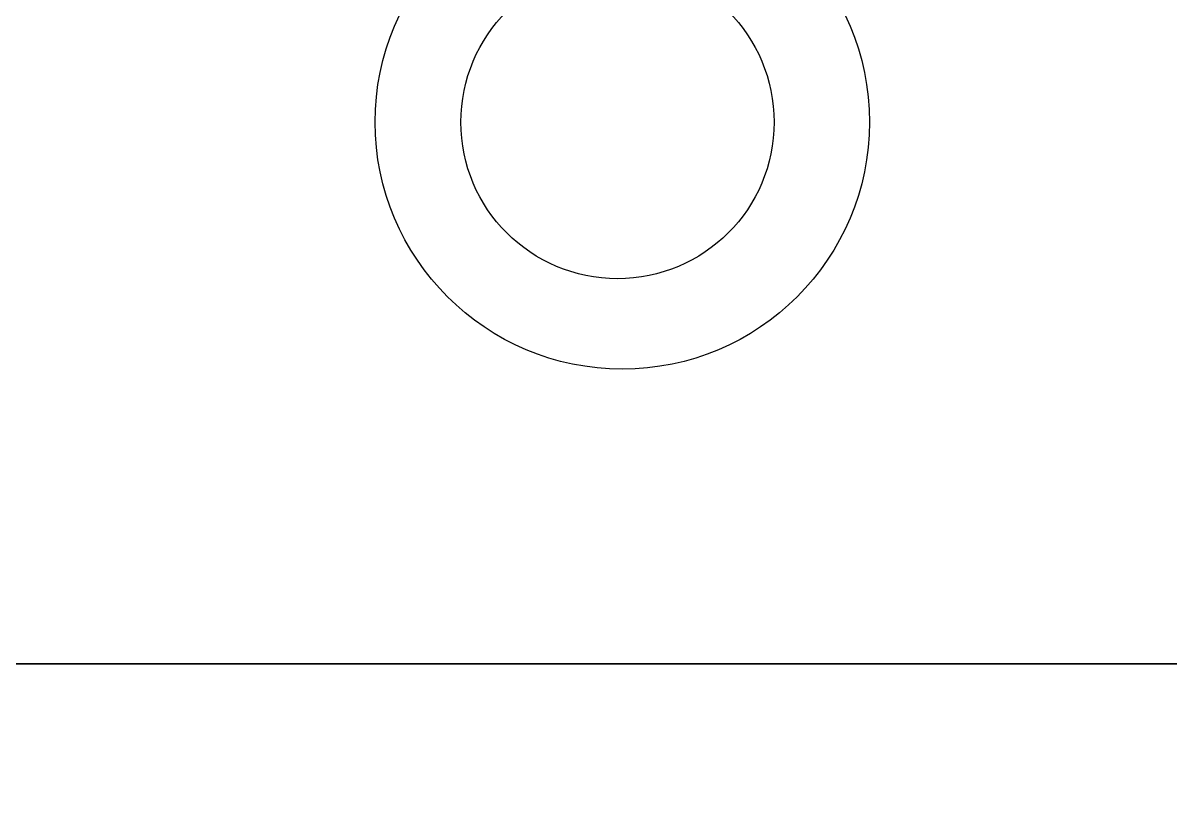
# Model space of a CAD drawing. Extents: x -80 to 3098, y -1530 to 80.
# Drawn here: x 2439.05 to 2458.09, y -1400.36 to -1387.35 of the extents above; entities that cross this region are included whole.
import ezdxf

# ---------------------------------------------------------------- set-up
doc = ezdxf.new("R2010")
doc.units = 0

# ---------------------------------------------------------------- blocks, each defined once
blk = doc.blocks.new('Kogan.esquinero recto derecho gola.Suelo1', base_point=(0, 68))
at = {"layer": 'Blanco', "color": 0}
for points in [[(0, 68), (0, 617), (1307, 617), (1307, 68)], [(0, 68, 18), (0, 617, 18), (1307, 617, 18), (1307, 68, 18)]]:
    blk.add_3dface(points, dxfattribs=at)
at = {"layer": 'blanco', "color": 0}
blk.add_3dface([(1307, 617, 18), (1307, 68, 18), (1307, 68), (1307, 617)], dxfattribs=at)
blk = doc.blocks.new('Kogan.esquinero recto derecho gola.Suelo')
at = {"layer": 'Taladro'}
for centre, radius in [((1298, 118), 4.103), ((1298, 117.92), 2.6)]:
    blk.add_circle(centre, radius, dxfattribs=at)
at = {"layer": 'Blanco'}
blk.add_blockref('Kogan.esquinero recto derecho gola.Suelo1', (0, 68), dxfattribs=at)
blk = doc.blocks.new('Kogan.esquinero recto derecho gola.Lateral Derecho1', base_point=(1307, 86, 708))
at = {"layer": 'blanco', "color": 0}
for points in [[(1289, 617, 780), (1307, 617, 780), (1307, 86, 780), (1289, 86, 780)], [(1289, 68, 18), (1289, 617, 18), (1307, 617, 18), (1307, 68, 18)]]:
    blk.add_3dface(points, dxfattribs=at)
at = {"layer": 'Blanco', "color": 0}
for points, invisible_edges in [([(1307, 617, 18), (1307, 86, 780), (1307, 86, 708), (1307, 617, 18)], 13), ([(1307, 617, 18), (1307, 86, 708), (1307, 68, 18), (1307, 617, 18)], 11), ([(1307, 617, 780), (1307, 86, 780), (1307, 617, 18), (1307, 617, 780)], 10)]:
    blk.add_3dface(points, dxfattribs=dict(at, invisible_edges=invisible_edges))
blk = doc.blocks.new('Kogan.esquinero recto derecho gola.Lateral Derecho')
at = {"layer": 'Taladro'}
blk.add_circle((1298, 117.92, 18), 2.6, dxfattribs=at)
blk.add_circle((1298, 117.92, 18), 2.6, dxfattribs=at)
blk.add_circle((1298, 117.92, 18), 2.6, dxfattribs=at)
at = {"layer": 'Blanco'}
blk.add_blockref('Kogan.esquinero recto derecho gola.Lateral Derecho1', (1307, 86, 708), dxfattribs=at)
blk = doc.blocks.new('Kogan.esquinero recto derecho gola')
at = {"layer": 'Kogan.esquinero recto derecho gola.Lateral Derecho'}
blk.add_blockref('Kogan.esquinero recto derecho gola.Lateral Derecho', (0, 0), dxfattribs=at)
at = {"layer": 'Kogan.esquinero recto derecho gola.Suelo'}
blk.add_blockref('Kogan.esquinero recto derecho gola.Suelo', (0, 0), dxfattribs=at)
blk = doc.blocks.new('Kogan.Sobre[1].Sobre[1]1', base_point=(2361, -1418, 880))
at = {"layer": 'zz-Cooker-top', "color": 0}
for points, invisible_edges in [([(2361, -1418, 880), (3018, 0, 880), (3018, -1416, 880), (2361, -1418, 880)], 9), ([(2361, -600, 880), (3018, 0, 880), (2361, -1418, 880), (2361, -600, 880)], 11), ([(3018, 0, 890), (2361, -600, 890), (3018, -1416, 890), (3018, 0, 890)], 11), ([(3018, -1416, 890), (2361, -600, 890), (2361, -1418, 890), (3018, -1416, 890)], 9)]:
    blk.add_3dface(points, dxfattribs=dict(at, invisible_edges=invisible_edges))
blk = doc.blocks.new('Kogan.Sobre[1].Sobre[1]')
at = {"layer": 'zz-Cooker-top'}
blk.add_blockref('Kogan.Sobre[1].Sobre[1]1', (2361, -1418, 880), dxfattribs=at)
blk = doc.blocks.new('Kogan.Sobre[1]')
at = {"layer": 'Kogan.Sobre[1].Sobre[1]'}
blk.add_blockref('Kogan.Sobre[1].Sobre[1]', (0, 0), dxfattribs=at)

msp = doc.modelspace()

# ---------------------------------------------------------------- block references
msp.add_blockref('Kogan.Sobre[1]', (0, 0))
at = {"rotation": -90}
msp.add_blockref('Kogan.esquinero recto derecho gola', (2331, -91, 100), dxfattribs=at)

doc.saveas('drawing.dxf')
